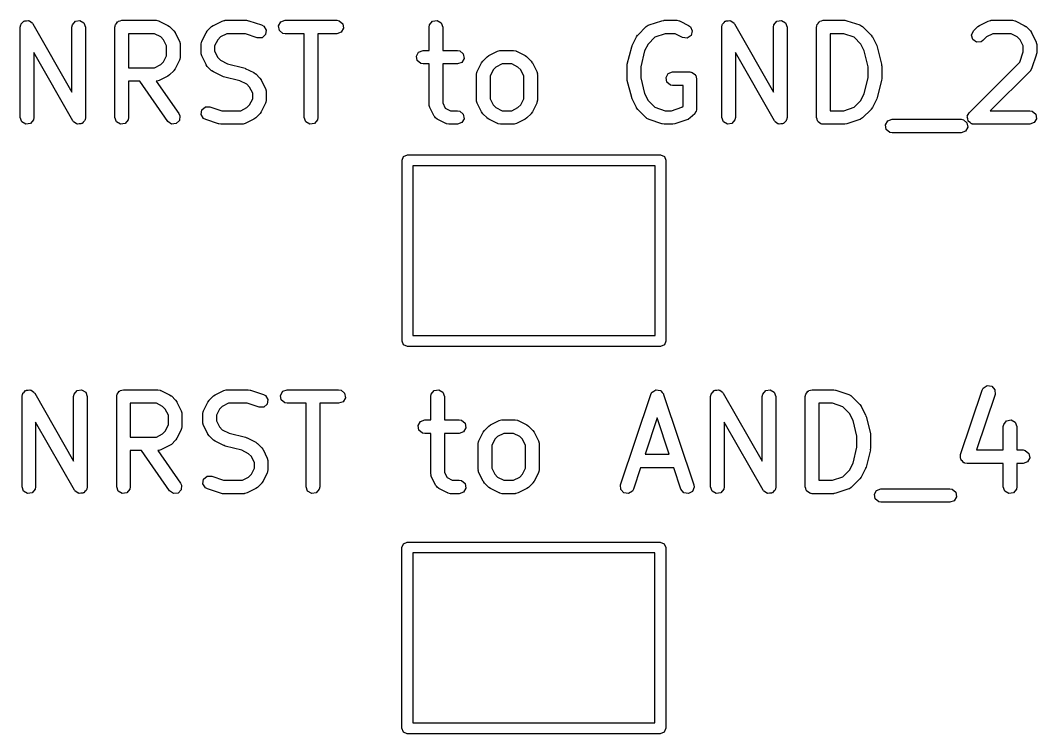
# Model space of a CAD drawing. Extents: x 9 to 342, y 7 to 196.
# Drawn here: x 118.51 to 129.76, y 180.33 to 188.22 of the extents above; entities that cross this region are included whole.
import ezdxf

# ---------------------------------------------------------------- set-up
doc = ezdxf.new("R2010")
doc.units = 0
doc.layers.add('BLACK', color=7, linetype='CONTINUOUS')

msp = doc.modelspace()

# ---------------------------------------------------------------- linework, layer by layer
at = {"layer": 'BLACK', "linetype": 'CONTINUOUS'}
for p, q in [((118.511, 188.147), (118.515, 188.173)), ((118.511, 187.147), (118.511, 188.147)), ((118.515, 188.173), (118.52, 188.178)), ((118.52, 188.178), (118.521, 188.185)), ((118.521, 188.185), (118.536, 188.197)), ((118.536, 188.197), (118.548, 188.212)), ((118.548, 188.212), (118.555, 188.213)), ((118.555, 188.213), (118.56, 188.218)), ((118.56, 188.218), (118.58, 188.217)), ((118.58, 188.217), (118.599, 188.221)), ((118.599, 188.221), (118.605, 188.217)), ((118.605, 188.217), (118.612, 188.217)), ((118.612, 188.217), (118.626, 188.205)), ((118.626, 188.205), (118.643, 188.195)), ((118.643, 188.195), (118.645, 188.189)), ((118.645, 188.189), (118.651, 188.184)), ((118.651, 188.184), (119.082, 187.429)), ((119.082, 188.147), (119.087, 188.173)), ((119.082, 187.429), (119.082, 188.147)), ((119.087, 188.173), (119.12, 188.212)), ((119.12, 188.212), (119.17, 188.221)), ((119.17, 188.221), (119.214, 188.195)), ((119.214, 188.195), (119.232, 188.147)), ((119.232, 188.147), (119.232, 187.147)), ((119.558, 188.147), (119.56, 188.157)), ((119.558, 187.147), (119.558, 188.147)), ((119.559, 188.16), (119.561, 188.163)), ((119.56, 188.157), (119.559, 188.16)), ((119.561, 188.163), (119.563, 188.173)), ((119.563, 188.173), (119.575, 188.188)), ((119.575, 188.188), (119.585, 188.204)), ((119.585, 188.204), (119.591, 188.207)), ((119.591, 188.207), (119.596, 188.212)), ((119.596, 188.212), (119.615, 188.215)), ((119.615, 188.215), (119.633, 188.222)), ((119.633, 188.222), (120.014, 188.222)), ((120.014, 188.222), (120.04, 188.217)), ((120.04, 188.217), (120.043, 188.215)), ((120.043, 188.215), (120.048, 188.214)), ((120.048, 188.214), (120.143, 188.166)), ((120.143, 188.166), (120.161, 188.153)), ((120.161, 188.153), (120.162, 188.152)), ((120.162, 188.152), (120.21, 188.105)), ((120.58, 188.105), (120.628, 188.152)), ((120.628, 188.152), (120.646, 188.165)), ((120.646, 188.165), (120.647, 188.166)), ((120.647, 188.166), (120.743, 188.214)), ((120.743, 188.214), (120.767, 188.221)), ((120.767, 188.221), (120.772, 188.22)), ((120.772, 188.22), (120.776, 188.222)), ((120.776, 188.222), (121.014, 188.222)), ((121.014, 188.222), (121.036, 188.218)), ((121.036, 188.218), (121.038, 188.218)), ((121.038, 188.218), (121.181, 188.171)), ((121.181, 188.171), (121.204, 188.158)), ((121.204, 188.158), (121.23, 188.114)), ((121.369, 188.16), (121.395, 188.204)), ((121.378, 188.109), (121.369, 188.16)), ((121.395, 188.204), (121.443, 188.222)), ((121.443, 188.222), (122.014, 188.222)), ((122.014, 188.222), (122.04, 188.217)), ((122.04, 188.217), (122.079, 188.184)), ((122.088, 188.134), (122.062, 188.09)), ((122.079, 188.184), (122.088, 188.134)), ((123.034, 188.147), (123.039, 188.173)), ((123.034, 187.889), (123.034, 188.147)), ((123.039, 188.173), (123.072, 188.212)), ((123.072, 188.212), (123.122, 188.221)), ((123.122, 188.221), (123.167, 188.195)), ((123.167, 188.195), (123.184, 188.147)), ((123.184, 188.147), (123.184, 187.889)), ((125.342, 188.057), (125.437, 188.152)), ((125.437, 188.152), (125.459, 188.167)), ((125.459, 188.167), (125.463, 188.168)), ((125.463, 188.168), (125.467, 188.171)), ((125.467, 188.171), (125.609, 188.218)), ((125.609, 188.218), (125.632, 188.221)), ((125.632, 188.221), (125.633, 188.222)), ((125.633, 188.222), (125.776, 188.222)), ((125.776, 188.222), (125.802, 188.217)), ((125.802, 188.217), (125.805, 188.215)), ((125.805, 188.215), (125.81, 188.214)), ((125.81, 188.214), (125.905, 188.166)), ((125.905, 188.166), (125.926, 188.151)), ((125.926, 188.151), (125.946, 188.104)), ((126.272, 188.147), (126.277, 188.173)), ((126.272, 187.147), (126.272, 188.147)), ((126.277, 188.173), (126.281, 188.178)), ((126.281, 188.178), (126.283, 188.185)), ((126.283, 188.185), (126.298, 188.197)), ((126.298, 188.197), (126.31, 188.212)), ((126.31, 188.212), (126.317, 188.213)), ((126.317, 188.213), (126.322, 188.218)), ((126.322, 188.218), (126.341, 188.217)), ((126.341, 188.217), (126.361, 188.221)), ((126.361, 188.221), (126.367, 188.217)), ((126.367, 188.217), (126.373, 188.217)), ((126.373, 188.217), (126.388, 188.205)), ((126.388, 188.205), (126.405, 188.195)), ((126.405, 188.195), (126.407, 188.189)), ((126.407, 188.189), (126.413, 188.184)), ((126.413, 188.184), (126.844, 187.429)), ((126.844, 188.147), (126.848, 188.173)), ((126.844, 187.429), (126.844, 188.147)), ((126.848, 188.173), (126.881, 188.212)), ((126.881, 188.212), (126.932, 188.221)), ((126.932, 188.221), (126.976, 188.195)), ((126.976, 188.195), (126.994, 188.147)), ((126.994, 188.147), (126.994, 187.147)), ((127.32, 188.147), (127.322, 188.157)), ((127.32, 187.147), (127.32, 188.147)), ((127.321, 188.16), (127.323, 188.163)), ((127.322, 188.157), (127.321, 188.16)), ((127.323, 188.163), (127.325, 188.173)), ((127.325, 188.173), (127.337, 188.188)), ((127.337, 188.188), (127.347, 188.204)), ((127.347, 188.204), (127.353, 188.207)), ((127.353, 188.207), (127.358, 188.212)), ((127.358, 188.212), (127.377, 188.215)), ((127.377, 188.215), (127.395, 188.222)), ((127.395, 188.222), (127.633, 188.222)), ((127.633, 188.222), (127.655, 188.218)), ((127.655, 188.218), (127.657, 188.218)), ((127.657, 188.218), (127.8, 188.171)), ((127.8, 188.171), (127.823, 188.158)), ((127.823, 188.158), (127.825, 188.154)), ((127.825, 188.154), (127.829, 188.152)), ((127.829, 188.152), (127.924, 188.057)), ((129.056, 188.105), (129.104, 188.152)), ((129.104, 188.152), (129.122, 188.165)), ((129.122, 188.165), (129.123, 188.166)), ((129.123, 188.166), (129.219, 188.214)), ((129.219, 188.214), (129.244, 188.221)), ((129.244, 188.221), (129.248, 188.22)), ((129.248, 188.22), (129.252, 188.222)), ((129.252, 188.222), (129.49, 188.222)), ((129.49, 188.222), (129.516, 188.217)), ((129.516, 188.217), (129.519, 188.215)), ((129.519, 188.215), (129.524, 188.214)), ((129.524, 188.214), (129.619, 188.166)), ((129.619, 188.166), (129.637, 188.153)), ((129.637, 188.153), (129.639, 188.152)), ((129.639, 188.152), (129.686, 188.105)), ((119.996, 188.072), (119.708, 188.072)), ((119.708, 188.072), (119.708, 187.698)), ((120.065, 188.038), (119.996, 188.072)), ((120.095, 188.007), (120.065, 188.038)), ((120.21, 188.105), (120.223, 188.086)), ((120.223, 188.086), (120.224, 188.085)), ((120.224, 188.085), (120.272, 187.99)), ((120.519, 187.99), (120.566, 188.085)), ((120.566, 188.085), (120.579, 188.103)), ((120.579, 188.103), (120.58, 188.105)), ((120.725, 188.038), (120.695, 188.007)), ((120.794, 188.072), (120.725, 188.038)), ((121.002, 188.072), (120.794, 188.072)), ((121.133, 188.028), (121.002, 188.072)), ((121.185, 188.03), (121.133, 188.028)), ((121.223, 188.064), (121.185, 188.03)), ((121.23, 188.114), (121.223, 188.064)), ((121.417, 188.077), (121.378, 188.109)), ((121.443, 188.072), (121.417, 188.077)), ((121.653, 188.072), (121.443, 188.072)), ((121.653, 187.147), (121.653, 188.072)), ((122.014, 188.072), (121.803, 188.072)), ((121.803, 188.072), (121.803, 187.147)), ((122.062, 188.09), (122.014, 188.072)), ((125.28, 187.942), (125.328, 188.038)), ((125.328, 188.038), (125.341, 188.056)), ((125.341, 188.056), (125.342, 188.057)), ((125.531, 188.034), (125.457, 187.96)), ((125.645, 188.072), (125.531, 188.034)), ((125.758, 188.072), (125.645, 188.072)), ((125.838, 188.032), (125.758, 188.072)), ((125.889, 188.026), (125.838, 188.032)), ((125.932, 188.055), (125.889, 188.026)), ((125.946, 188.104), (125.932, 188.055)), ((127.621, 188.072), (127.47, 188.072)), ((127.47, 188.072), (127.47, 187.222)), ((127.736, 188.034), (127.621, 188.072)), ((127.81, 187.96), (127.736, 188.034)), ((127.924, 188.057), (127.937, 188.039)), ((127.937, 188.039), (127.938, 188.038)), ((127.938, 188.038), (127.986, 187.942)), ((129.035, 188.058), (129.056, 188.105)), ((129.048, 188.009), (129.035, 188.058)), ((129.201, 188.038), (129.162, 187.999)), ((129.27, 188.072), (129.201, 188.038)), ((129.473, 188.072), (129.27, 188.072)), ((129.541, 188.038), (129.473, 188.072)), ((129.572, 188.007), (129.541, 188.038)), ((129.686, 188.105), (129.699, 188.086)), ((129.699, 188.086), (129.7, 188.085)), ((129.7, 188.085), (129.748, 187.99)), ((120.13, 187.939), (120.095, 188.007)), ((120.13, 187.831), (120.13, 187.939)), ((120.272, 187.99), (120.279, 187.965)), ((120.279, 187.965), (120.278, 187.961)), ((120.278, 187.961), (120.28, 187.957)), ((120.28, 187.957), (120.28, 187.814)), ((120.511, 187.957), (120.515, 187.982)), ((120.511, 187.861), (120.511, 187.957)), ((120.515, 187.982), (120.518, 187.986)), ((120.518, 187.986), (120.519, 187.99)), ((120.695, 188.007), (120.661, 187.939)), ((120.661, 187.939), (120.661, 187.879)), ((125.227, 187.737), (125.275, 187.927)), ((125.275, 187.927), (125.28, 187.939)), ((125.28, 187.939), (125.28, 187.942)), ((125.457, 187.96), (125.418, 187.883)), ((127.848, 187.883), (127.81, 187.96)), ((127.986, 187.942), (127.99, 187.93)), ((127.99, 187.93), (127.992, 187.927)), ((127.992, 187.927), (128.039, 187.737)), ((129.09, 187.979), (129.048, 188.009)), ((129.141, 187.984), (129.09, 187.979)), ((129.162, 187.999), (129.141, 187.984)), ((129.606, 187.939), (129.572, 188.007)), ((129.606, 187.873), (129.606, 187.939)), ((129.748, 187.99), (129.755, 187.965)), ((129.755, 187.965), (129.754, 187.961)), ((129.754, 187.961), (129.756, 187.957)), ((129.756, 187.957), (129.756, 187.861)), ((119.092, 187.11), (118.661, 187.865)), ((118.661, 187.865), (118.661, 187.147)), ((120.095, 187.763), (120.13, 187.831)), ((120.28, 187.814), (120.275, 187.788)), ((120.512, 187.857), (120.511, 187.861)), ((120.511, 187.853), (120.512, 187.857)), ((120.519, 187.828), (120.511, 187.853)), ((120.566, 187.732), (120.519, 187.828)), ((120.661, 187.879), (120.695, 187.81)), ((120.695, 187.81), (120.725, 187.78)), ((122.893, 187.827), (122.918, 187.871)), ((122.902, 187.776), (122.893, 187.827)), ((122.918, 187.871), (122.967, 187.889)), ((122.967, 187.889), (123.034, 187.889)), ((123.184, 187.889), (123.347, 187.889)), ((123.347, 187.889), (123.373, 187.884)), ((123.373, 187.884), (123.412, 187.851)), ((123.421, 187.801), (123.396, 187.756)), ((123.412, 187.851), (123.421, 187.801)), ((123.628, 187.771), (123.675, 187.819)), ((123.675, 187.819), (123.694, 187.832)), ((123.694, 187.832), (123.695, 187.833)), ((123.695, 187.833), (123.79, 187.881)), ((123.79, 187.881), (123.815, 187.888)), ((123.815, 187.888), (123.819, 187.887)), ((123.819, 187.887), (123.824, 187.889)), ((123.824, 187.889), (123.967, 187.889)), ((123.967, 187.889), (123.992, 187.884)), ((123.992, 187.884), (123.996, 187.881)), ((123.996, 187.881), (124, 187.881)), ((124, 187.881), (124.095, 187.833)), ((124.095, 187.833), (124.113, 187.82)), ((124.113, 187.82), (124.115, 187.819)), ((124.115, 187.819), (124.162, 187.771)), ((125.418, 187.883), (125.375, 187.709)), ((126.854, 187.11), (126.422, 187.865)), ((126.422, 187.865), (126.422, 187.147)), ((127.892, 187.709), (127.848, 187.883)), ((129.568, 187.759), (129.606, 187.873)), ((129.752, 187.838), (129.704, 187.695)), ((129.756, 187.861), (129.752, 187.839)), ((129.752, 187.839), (129.752, 187.838)), ((119.708, 187.698), (119.996, 187.698)), ((119.996, 187.698), (120.065, 187.732)), ((120.065, 187.732), (120.095, 187.763)), ((120.224, 187.685), (120.211, 187.667)), ((120.272, 187.78), (120.224, 187.685)), ((120.275, 187.788), (120.272, 187.785)), ((120.272, 187.785), (120.272, 187.78)), ((120.567, 187.731), (120.566, 187.732)), ((120.58, 187.713), (120.567, 187.731)), ((120.628, 187.665), (120.58, 187.713)), ((120.725, 187.78), (120.802, 187.742)), ((120.802, 187.742), (120.985, 187.696)), ((120.985, 187.696), (120.997, 187.691)), ((120.997, 187.691), (121, 187.69)), ((121, 187.69), (121.095, 187.643)), ((122.941, 187.743), (122.902, 187.776)), ((122.967, 187.739), (122.941, 187.743)), ((123.034, 187.739), (122.967, 187.739)), ((123.034, 187.29), (123.034, 187.739)), ((123.347, 187.739), (123.184, 187.739)), ((123.184, 187.739), (123.184, 187.308)), ((123.396, 187.756), (123.347, 187.739)), ((123.566, 187.657), (123.614, 187.752)), ((123.614, 187.752), (123.627, 187.77)), ((123.627, 187.77), (123.628, 187.771)), ((123.773, 187.704), (123.742, 187.674)), ((123.841, 187.739), (123.773, 187.704)), ((123.949, 187.739), (123.841, 187.739)), ((124.017, 187.704), (123.949, 187.739)), ((124.048, 187.674), (124.017, 187.704)), ((124.162, 187.771), (124.175, 187.753)), ((124.175, 187.753), (124.176, 187.752)), ((124.176, 187.752), (124.224, 187.657)), ((125.225, 187.718), (125.227, 187.733)), ((125.225, 187.576), (125.225, 187.718)), ((125.227, 187.733), (125.227, 187.737)), ((125.375, 187.709), (125.375, 187.585)), ((127.892, 187.585), (127.892, 187.709)), ((128.039, 187.737), (128.04, 187.722)), ((128.04, 187.722), (128.042, 187.718)), ((128.042, 187.718), (128.042, 187.576)), ((129.009, 187.2), (129.568, 187.759)), ((129.704, 187.695), (129.692, 187.672)), ((120.143, 187.604), (120.048, 187.556)), ((120.144, 187.605), (120.143, 187.604)), ((120.162, 187.618), (120.144, 187.605)), ((120.21, 187.665), (120.162, 187.618)), ((120.211, 187.667), (120.21, 187.665)), ((120.629, 187.665), (120.628, 187.665)), ((120.647, 187.651), (120.629, 187.665)), ((120.743, 187.604), (120.647, 187.651)), ((120.746, 187.603), (120.743, 187.604)), ((120.758, 187.598), (120.746, 187.603)), ((120.94, 187.552), (120.758, 187.598)), ((121.095, 187.643), (121.113, 187.629)), ((121.113, 187.629), (121.115, 187.629)), ((121.115, 187.629), (121.162, 187.581)), ((121.162, 187.581), (121.175, 187.563)), ((123.558, 187.623), (123.563, 187.649)), ((123.558, 187.337), (123.558, 187.623)), ((123.563, 187.649), (123.566, 187.652)), ((123.566, 187.652), (123.566, 187.657)), ((123.742, 187.674), (123.708, 187.605)), ((123.708, 187.605), (123.708, 187.355)), ((124.082, 187.605), (124.048, 187.674)), ((124.082, 187.355), (124.082, 187.605)), ((124.224, 187.657), (124.232, 187.632)), ((124.232, 187.632), (124.23, 187.627)), ((124.23, 187.627), (124.232, 187.623)), ((124.232, 187.623), (124.232, 187.337)), ((125.226, 187.572), (125.225, 187.576)), ((125.227, 187.557), (125.226, 187.572)), ((125.375, 187.585), (125.418, 187.411)), ((125.655, 187.589), (125.68, 187.633)), ((125.663, 187.538), (125.655, 187.589)), ((125.68, 187.633), (125.728, 187.651)), ((125.728, 187.651), (125.919, 187.651)), ((125.919, 187.651), (125.929, 187.649)), ((125.929, 187.649), (125.932, 187.649)), ((125.932, 187.649), (125.935, 187.648)), ((125.935, 187.648), (125.945, 187.646)), ((125.945, 187.646), (125.96, 187.634)), ((125.96, 187.634), (125.976, 187.624)), ((125.976, 187.624), (125.979, 187.617)), ((125.979, 187.617), (125.984, 187.613)), ((125.984, 187.613), (125.987, 187.594)), ((125.987, 187.594), (125.994, 187.576)), ((125.994, 187.576), (125.994, 187.242)), ((127.848, 187.411), (127.892, 187.585)), ((128.042, 187.576), (128.039, 187.561)), ((129.686, 187.665), (129.243, 187.222)), ((129.688, 187.669), (129.686, 187.665)), ((129.692, 187.672), (129.688, 187.669)), ((119.832, 187.548), (119.708, 187.548)), ((119.708, 187.548), (119.708, 187.147)), ((120.143, 187.104), (119.832, 187.548)), ((120.018, 187.55), (120.015, 187.549)), ((120.015, 187.549), (120.266, 187.19)), ((120.023, 187.549), (120.018, 187.55)), ((120.048, 187.556), (120.023, 187.549)), ((121.017, 187.514), (120.94, 187.552)), ((121.048, 187.484), (121.017, 187.514)), ((121.082, 187.415), (121.048, 187.484)), ((121.175, 187.563), (121.176, 187.561)), ((121.176, 187.561), (121.224, 187.466)), ((121.224, 187.466), (121.232, 187.441)), ((125.275, 187.367), (125.227, 187.557)), ((125.703, 187.505), (125.663, 187.538)), ((125.728, 187.501), (125.703, 187.505)), ((125.844, 187.501), (125.728, 187.501)), ((125.844, 187.273), (125.844, 187.501)), ((128.039, 187.557), (127.992, 187.367)), ((128.039, 187.561), (128.039, 187.557)), ((121.048, 187.287), (121.082, 187.355)), ((121.082, 187.355), (121.082, 187.415)), ((121.232, 187.441), (121.23, 187.437)), ((121.23, 187.437), (121.232, 187.433)), ((121.232, 187.433), (121.232, 187.337)), ((123.708, 187.355), (123.742, 187.287)), ((124.048, 187.287), (124.082, 187.355)), ((125.277, 187.364), (125.275, 187.367)), ((125.28, 187.352), (125.277, 187.364)), ((125.328, 187.256), (125.28, 187.352)), ((125.418, 187.411), (125.457, 187.334)), ((127.81, 187.334), (127.848, 187.411)), ((127.986, 187.352), (127.938, 187.256)), ((127.992, 187.367), (127.986, 187.355)), ((127.986, 187.355), (127.986, 187.352)), ((120.512, 187.18), (120.52, 187.23)), ((120.52, 187.23), (120.558, 187.264)), ((120.558, 187.264), (120.609, 187.266)), ((120.609, 187.266), (120.741, 187.222)), ((120.949, 187.222), (121.017, 187.256)), ((121.017, 187.256), (121.048, 187.287)), ((121.224, 187.304), (121.176, 187.209)), ((121.225, 187.308), (121.224, 187.304)), ((121.227, 187.312), (121.225, 187.308)), ((121.232, 187.337), (121.227, 187.312)), ((123.036, 187.286), (123.034, 187.29)), ((123.035, 187.281), (123.036, 187.286)), ((123.042, 187.256), (123.035, 187.281)), ((123.09, 187.161), (123.042, 187.256)), ((123.184, 187.308), (123.213, 187.251)), ((123.213, 187.251), (123.27, 187.222)), ((123.56, 187.333), (123.558, 187.337)), ((123.559, 187.329), (123.56, 187.333)), ((123.566, 187.304), (123.559, 187.329)), ((123.614, 187.209), (123.566, 187.304)), ((123.742, 187.287), (123.773, 187.256)), ((123.773, 187.256), (123.841, 187.222)), ((123.949, 187.222), (124.017, 187.256)), ((124.017, 187.256), (124.048, 187.287)), ((124.224, 187.304), (124.176, 187.209)), ((124.225, 187.308), (124.224, 187.304)), ((124.227, 187.312), (124.225, 187.308)), ((124.232, 187.337), (124.227, 187.312)), ((125.329, 187.255), (125.328, 187.256)), ((125.342, 187.237), (125.329, 187.255)), ((125.437, 187.142), (125.342, 187.237)), ((125.457, 187.334), (125.531, 187.26)), ((125.531, 187.26), (125.645, 187.222)), ((125.716, 187.222), (125.831, 187.26)), ((125.831, 187.26), (125.844, 187.273)), ((125.992, 187.233), (125.989, 187.217)), ((125.994, 187.236), (125.992, 187.233)), ((125.994, 187.242), (125.993, 187.238)), ((125.993, 187.238), (125.994, 187.236)), ((127.621, 187.222), (127.736, 187.26)), ((127.736, 187.26), (127.81, 187.334)), ((127.924, 187.237), (127.829, 187.142)), ((127.925, 187.238), (127.924, 187.237)), ((127.938, 187.256), (127.925, 187.238)), ((118.528, 187.099), (118.511, 187.147)), ((118.656, 187.121), (118.623, 187.082)), ((118.661, 187.147), (118.656, 187.121)), ((119.227, 187.121), (119.223, 187.116)), ((119.232, 187.147), (119.227, 187.121)), ((119.576, 187.099), (119.558, 187.147)), ((119.704, 187.121), (119.671, 187.082)), ((119.708, 187.147), (119.704, 187.121)), ((120.266, 187.19), (120.277, 187.166)), ((120.277, 187.166), (120.273, 187.115)), ((120.539, 187.136), (120.512, 187.18)), ((120.562, 187.123), (120.539, 187.136)), ((120.705, 187.076), (120.562, 187.123)), ((120.741, 187.222), (120.949, 187.222)), ((121.095, 187.128), (121, 187.08)), ((121.096, 187.129), (121.095, 187.128)), ((121.115, 187.142), (121.096, 187.129)), ((121.162, 187.189), (121.115, 187.142)), ((121.163, 187.191), (121.162, 187.189)), ((121.176, 187.209), (121.163, 187.191)), ((121.671, 187.099), (121.653, 187.147)), ((121.799, 187.121), (121.766, 187.082)), ((121.803, 187.147), (121.799, 187.121)), ((123.098, 187.153), (123.09, 187.161)), ((123.103, 187.143), (123.098, 187.153)), ((123.123, 187.128), (123.103, 187.143)), ((123.219, 187.08), (123.123, 187.128)), ((123.27, 187.222), (123.347, 187.222)), ((123.347, 187.222), (123.373, 187.217)), ((123.373, 187.217), (123.412, 187.184)), ((123.421, 187.134), (123.396, 187.09)), ((123.412, 187.184), (123.421, 187.134)), ((123.615, 187.208), (123.614, 187.209)), ((123.628, 187.189), (123.615, 187.208)), ((123.675, 187.142), (123.628, 187.189)), ((123.677, 187.141), (123.675, 187.142)), ((123.695, 187.128), (123.677, 187.141)), ((123.79, 187.08), (123.695, 187.128)), ((123.841, 187.222), (123.949, 187.222)), ((124.095, 187.128), (124, 187.08)), ((124.096, 187.129), (124.095, 187.128)), ((124.115, 187.142), (124.096, 187.129)), ((124.162, 187.189), (124.115, 187.142)), ((124.163, 187.191), (124.162, 187.189)), ((124.176, 187.209), (124.163, 187.191)), ((125.441, 187.14), (125.437, 187.142)), ((125.444, 187.136), (125.441, 187.14)), ((125.467, 187.123), (125.444, 187.136)), ((125.609, 187.076), (125.467, 187.123)), ((125.645, 187.222), (125.716, 187.222)), ((125.895, 187.123), (125.752, 187.076)), ((125.899, 187.126), (125.895, 187.123)), ((125.903, 187.127), (125.899, 187.126)), ((125.924, 187.142), (125.903, 187.127)), ((125.972, 187.189), (125.924, 187.142)), ((125.979, 187.204), (125.972, 187.189)), ((125.989, 187.217), (125.979, 187.204)), ((126.29, 187.099), (126.272, 187.147)), ((126.418, 187.121), (126.385, 187.082)), ((126.422, 187.147), (126.418, 187.121)), ((126.989, 187.121), (126.985, 187.116)), ((126.994, 187.147), (126.989, 187.121)), ((127.327, 187.129), (127.32, 187.147)), ((127.33, 187.109), (127.327, 187.129)), ((127.47, 187.222), (127.621, 187.222)), ((127.8, 187.123), (127.657, 187.076)), ((127.803, 187.126), (127.8, 187.123)), ((127.808, 187.127), (127.803, 187.126)), ((127.829, 187.142), (127.808, 187.127)), ((128.109, 187.109), (128.157, 187.127)), ((128.157, 187.127), (128.919, 187.127)), ((128.919, 187.127), (128.945, 187.122)), ((128.945, 187.122), (128.984, 187.089)), ((128.987, 187.154), (128.989, 187.157)), ((128.993, 187.132), (128.987, 187.154)), ((128.988, 187.16), (128.999, 187.18)), ((128.989, 187.157), (128.988, 187.16)), ((128.997, 187.109), (128.993, 187.132)), ((128.999, 187.18), (129.009, 187.2)), ((129.243, 187.222), (129.681, 187.222)), ((129.681, 187.222), (129.706, 187.217)), ((129.706, 187.217), (129.746, 187.184)), ((129.755, 187.134), (129.729, 187.09)), ((129.746, 187.184), (129.755, 187.134)), ((118.573, 187.073), (118.528, 187.099)), ((118.623, 187.082), (118.573, 187.073)), ((119.097, 187.105), (119.092, 187.11)), ((119.1, 187.099), (119.097, 187.105)), ((119.116, 187.089), (119.1, 187.099)), ((119.131, 187.077), (119.116, 187.089)), ((119.138, 187.077), (119.131, 187.077)), ((119.144, 187.073), (119.138, 187.077)), ((119.163, 187.076), (119.144, 187.073)), ((119.182, 187.076), (119.163, 187.076)), ((119.188, 187.081), (119.182, 187.076)), ((119.195, 187.082), (119.188, 187.081)), ((119.207, 187.097), (119.195, 187.082)), ((119.222, 187.109), (119.207, 187.097)), ((119.223, 187.116), (119.222, 187.109)), ((119.62, 187.073), (119.576, 187.099)), ((119.671, 187.082), (119.62, 187.073)), ((120.185, 187.075), (120.143, 187.104)), ((120.236, 187.079), (120.185, 187.075)), ((120.273, 187.115), (120.236, 187.079)), ((120.706, 187.076), (120.705, 187.076)), ((120.728, 187.072), (120.706, 187.076)), ((120.967, 187.072), (120.728, 187.072)), ((120.971, 187.074), (120.967, 187.072)), ((120.975, 187.072), (120.971, 187.074)), ((121, 187.08), (120.975, 187.072)), ((121.715, 187.073), (121.671, 187.099)), ((121.766, 187.082), (121.715, 187.073)), ((123.223, 187.079), (123.219, 187.08)), ((123.227, 187.077), (123.223, 187.079)), ((123.252, 187.072), (123.227, 187.077)), ((123.347, 187.072), (123.252, 187.072)), ((123.396, 187.09), (123.347, 187.072)), ((123.795, 187.079), (123.79, 187.08)), ((123.798, 187.077), (123.795, 187.079)), ((123.824, 187.072), (123.798, 187.077)), ((123.967, 187.072), (123.824, 187.072)), ((123.971, 187.074), (123.967, 187.072)), ((123.975, 187.072), (123.971, 187.074)), ((124, 187.08), (123.975, 187.072)), ((125.611, 187.076), (125.609, 187.076)), ((125.633, 187.072), (125.611, 187.076)), ((125.728, 187.072), (125.633, 187.072)), ((125.73, 187.073), (125.728, 187.072)), ((125.752, 187.076), (125.73, 187.073)), ((126.334, 187.073), (126.29, 187.099)), ((126.385, 187.082), (126.334, 187.073)), ((126.859, 187.105), (126.854, 187.11)), ((126.861, 187.099), (126.859, 187.105)), ((126.878, 187.089), (126.861, 187.099)), ((126.893, 187.077), (126.878, 187.089)), ((126.9, 187.077), (126.893, 187.077)), ((126.906, 187.073), (126.9, 187.077)), ((126.925, 187.076), (126.906, 187.073)), ((126.944, 187.076), (126.925, 187.076)), ((126.95, 187.081), (126.944, 187.076)), ((126.956, 187.082), (126.95, 187.081)), ((126.969, 187.097), (126.956, 187.082)), ((126.984, 187.109), (126.969, 187.097)), ((126.985, 187.116), (126.984, 187.109)), ((127.335, 187.105), (127.33, 187.109)), ((127.338, 187.099), (127.335, 187.105)), ((127.355, 187.089), (127.338, 187.099)), ((127.369, 187.077), (127.355, 187.089)), ((127.379, 187.075), (127.369, 187.077)), ((127.382, 187.073), (127.379, 187.075)), ((127.385, 187.074), (127.382, 187.073)), ((127.395, 187.072), (127.385, 187.074)), ((127.633, 187.072), (127.395, 187.072)), ((127.635, 187.073), (127.633, 187.072)), ((127.657, 187.076), (127.635, 187.073)), ((128.083, 187.065), (128.109, 187.109)), ((128.092, 187.014), (128.083, 187.065)), ((128.131, 186.981), (128.092, 187.014)), ((128.993, 187.039), (128.967, 186.994)), ((128.984, 187.089), (128.993, 187.039)), ((128.999, 187.107), (128.997, 187.109)), ((129, 187.104), (128.999, 187.107)), ((129.019, 187.091), (129, 187.104)), ((129.036, 187.077), (129.019, 187.091)), ((129.041, 187.076), (129.036, 187.077)), ((129.042, 187.075), (129.041, 187.076)), ((129.046, 187.075), (129.042, 187.075)), ((129.062, 187.072), (129.046, 187.075)), ((129.681, 187.072), (129.062, 187.072)), ((129.729, 187.09), (129.681, 187.072)), ((128.157, 186.977), (128.131, 186.981)), ((128.919, 186.977), (128.157, 186.977)), ((128.967, 186.994), (128.919, 186.977)), ((122.734, 186.674), (122.752, 186.716)), ((122.734, 184.674), (122.734, 186.674)), ((122.752, 186.716), (122.794, 186.734)), ((122.794, 186.734), (125.594, 186.734)), ((125.594, 186.734), (125.637, 186.716)), ((125.637, 186.716), (125.654, 186.674)), ((125.654, 186.674), (125.654, 184.674)), ((122.854, 186.614), (122.854, 184.734)), ((125.534, 186.614), (122.854, 186.614)), ((125.534, 184.734), (125.534, 186.614)), ((122.752, 184.632), (122.734, 184.674)), ((122.854, 184.734), (125.534, 184.734)), ((125.654, 184.674), (125.637, 184.632)), ((122.794, 184.614), (122.752, 184.632)), ((125.594, 184.614), (122.794, 184.614)), ((125.637, 184.632), (125.594, 184.614)), ((118.53, 184.06), (118.534, 184.086)), ((118.534, 184.086), (118.539, 184.091)), ((118.539, 184.091), (118.54, 184.098)), ((118.54, 184.098), (118.555, 184.11)), ((118.555, 184.11), (118.567, 184.125)), ((118.567, 184.125), (118.574, 184.126)), ((118.574, 184.126), (118.579, 184.131)), ((118.579, 184.131), (118.599, 184.131)), ((118.599, 184.131), (118.618, 184.134)), ((118.618, 184.134), (118.624, 184.131)), ((118.624, 184.131), (118.631, 184.131)), ((118.631, 184.131), (118.646, 184.118)), ((118.646, 184.118), (118.662, 184.108)), ((118.662, 184.108), (118.665, 184.102)), ((118.665, 184.102), (118.67, 184.097)), ((118.67, 184.097), (119.101, 183.343)), ((119.101, 184.06), (119.106, 184.086)), ((119.106, 184.086), (119.139, 184.125)), ((119.139, 184.125), (119.189, 184.134)), ((119.189, 184.134), (119.234, 184.108)), ((119.234, 184.108), (119.251, 184.06)), ((119.58, 184.076), (119.582, 184.086)), ((119.582, 184.086), (119.594, 184.101)), ((119.594, 184.101), (119.604, 184.118)), ((119.604, 184.118), (119.611, 184.12)), ((119.611, 184.12), (119.615, 184.125)), ((119.615, 184.125), (119.634, 184.129)), ((119.634, 184.129), (119.652, 184.135)), ((119.652, 184.135), (120.033, 184.135)), ((120.033, 184.135), (120.059, 184.131)), ((120.059, 184.131), (120.062, 184.128)), ((120.062, 184.128), (120.067, 184.127)), ((120.067, 184.127), (120.162, 184.08)), ((120.667, 184.08), (120.762, 184.127)), ((120.762, 184.127), (120.787, 184.135)), ((120.787, 184.135), (120.791, 184.134)), ((120.791, 184.134), (120.795, 184.135)), ((120.795, 184.135), (121.033, 184.135)), ((121.033, 184.135), (121.055, 184.131)), ((121.055, 184.131), (121.057, 184.131)), ((121.057, 184.131), (121.2, 184.084)), ((121.2, 184.084), (121.223, 184.071)), ((121.388, 184.073), (121.414, 184.118)), ((121.414, 184.118), (121.462, 184.135)), ((121.462, 184.135), (122.033, 184.135)), ((122.033, 184.135), (122.059, 184.131)), ((122.059, 184.131), (122.098, 184.098)), ((122.098, 184.098), (122.107, 184.047)), ((123.054, 184.06), (123.058, 184.086)), ((123.058, 184.086), (123.091, 184.125)), ((123.091, 184.125), (123.142, 184.134)), ((123.142, 184.134), (123.186, 184.108)), ((123.186, 184.108), (123.204, 184.06)), ((125.153, 183.084), (125.486, 184.084)), ((125.486, 184.084), (125.498, 184.107)), ((125.498, 184.107), (125.5, 184.108)), ((125.5, 184.108), (125.501, 184.11)), ((125.501, 184.11), (125.522, 184.121)), ((125.522, 184.121), (125.542, 184.134)), ((125.542, 184.134), (125.544, 184.133)), ((125.544, 184.133), (125.546, 184.134)), ((125.546, 184.134), (125.569, 184.13)), ((125.569, 184.13), (125.593, 184.126)), ((125.593, 184.126), (125.594, 184.125)), ((125.594, 184.125), (125.596, 184.124)), ((125.596, 184.124), (125.611, 184.105)), ((125.611, 184.105), (125.627, 184.088)), ((125.627, 184.088), (125.627, 184.086)), ((125.627, 184.086), (125.628, 184.084)), ((125.628, 184.084), (125.962, 183.084)), ((126.149, 184.06), (126.153, 184.086)), ((126.153, 184.086), (126.158, 184.091)), ((126.158, 184.091), (126.159, 184.098)), ((126.159, 184.098), (126.174, 184.11)), ((126.174, 184.11), (126.186, 184.125)), ((126.186, 184.125), (126.193, 184.126)), ((126.193, 184.126), (126.199, 184.131)), ((126.199, 184.131), (126.218, 184.131)), ((126.218, 184.131), (126.237, 184.134)), ((126.237, 184.134), (126.243, 184.131)), ((126.243, 184.131), (126.25, 184.131)), ((126.25, 184.131), (126.265, 184.118)), ((126.265, 184.118), (126.281, 184.108)), ((126.281, 184.108), (126.284, 184.102)), ((126.284, 184.102), (126.289, 184.097)), ((126.289, 184.097), (126.72, 183.343)), ((126.72, 184.06), (126.725, 184.086)), ((126.725, 184.086), (126.758, 184.125)), ((126.758, 184.125), (126.808, 184.134)), ((126.808, 184.134), (126.853, 184.108)), ((126.853, 184.108), (126.87, 184.06)), ((127.199, 184.076), (127.201, 184.086)), ((127.201, 184.086), (127.214, 184.101)), ((127.214, 184.101), (127.223, 184.118)), ((127.223, 184.118), (127.23, 184.12)), ((127.23, 184.12), (127.234, 184.125)), ((127.234, 184.125), (127.253, 184.129)), ((127.253, 184.129), (127.271, 184.135)), ((127.271, 184.135), (127.51, 184.135)), ((127.51, 184.135), (127.532, 184.131)), ((127.532, 184.131), (127.533, 184.131)), ((127.533, 184.131), (127.676, 184.084)), ((127.676, 184.084), (127.699, 184.071)), ((128.915, 183.417), (129.153, 184.132)), ((129.295, 184.084), (129.09, 183.469)), ((129.153, 184.132), (129.165, 184.154)), ((129.165, 184.154), (129.209, 184.181)), ((129.209, 184.181), (129.26, 184.174)), ((129.26, 184.174), (129.294, 184.135)), ((129.294, 184.135), (129.295, 184.084)), ((118.53, 183.06), (118.53, 184.06)), ((119.101, 183.343), (119.101, 184.06)), ((119.251, 184.06), (119.251, 183.06)), ((119.577, 184.06), (119.579, 184.07)), ((119.577, 183.06), (119.577, 184.06)), ((119.579, 184.073), (119.58, 184.076)), ((119.579, 184.07), (119.579, 184.073)), ((120.016, 183.985), (119.727, 183.985)), ((119.727, 183.985), (119.727, 183.611)), ((120.084, 183.951), (120.016, 183.985)), ((120.162, 184.08), (120.18, 184.066)), ((120.18, 184.066), (120.182, 184.066)), ((120.182, 184.066), (120.229, 184.018)), ((120.229, 184.018), (120.242, 184)), ((120.242, 184), (120.243, 183.998)), ((120.243, 183.998), (120.291, 183.903)), ((120.538, 183.903), (120.585, 183.998)), ((120.585, 183.998), (120.599, 184.016)), ((120.599, 184.018), (120.647, 184.066)), ((120.599, 184.016), (120.599, 184.018)), ((120.647, 184.066), (120.665, 184.078)), ((120.665, 184.078), (120.667, 184.08)), ((120.813, 183.985), (120.744, 183.951)), ((121.021, 183.985), (120.813, 183.985)), ((121.153, 183.941), (121.021, 183.985)), ((121.242, 183.977), (121.204, 183.943)), ((121.223, 184.071), (121.25, 184.028)), ((121.25, 184.028), (121.242, 183.977)), ((121.397, 184.023), (121.388, 184.073)), ((121.436, 183.99), (121.397, 184.023)), ((121.462, 183.985), (121.436, 183.99)), ((121.673, 183.985), (121.462, 183.985)), ((121.673, 183.06), (121.673, 183.985)), ((122.033, 183.985), (121.823, 183.985)), ((121.823, 183.985), (121.823, 183.06)), ((122.082, 184.003), (122.033, 183.985)), ((122.107, 184.047), (122.082, 184.003)), ((123.054, 183.802), (123.054, 184.06)), ((123.204, 184.06), (123.204, 183.802)), ((126.149, 183.06), (126.149, 184.06)), ((126.72, 183.343), (126.72, 184.06)), ((126.87, 184.06), (126.87, 183.06)), ((127.196, 184.06), (127.198, 184.07)), ((127.196, 183.06), (127.196, 184.06)), ((127.198, 184.073), (127.199, 184.076)), ((127.198, 184.07), (127.198, 184.073)), ((127.497, 183.985), (127.346, 183.985)), ((127.346, 183.985), (127.346, 183.135)), ((127.612, 183.947), (127.497, 183.985)), ((127.699, 184.071), (127.701, 184.067)), ((127.701, 184.067), (127.705, 184.066)), ((127.705, 184.066), (127.801, 183.97)), ((127.801, 183.97), (127.814, 183.952)), ((120.115, 183.921), (120.084, 183.951)), ((120.149, 183.852), (120.115, 183.921)), ((120.291, 183.903), (120.298, 183.878)), ((120.298, 183.878), (120.297, 183.874)), ((120.297, 183.874), (120.299, 183.87)), ((120.299, 183.87), (120.299, 183.727)), ((120.53, 183.87), (120.534, 183.895)), ((120.53, 183.774), (120.53, 183.87)), ((120.534, 183.895), (120.537, 183.899)), ((120.537, 183.899), (120.538, 183.903)), ((120.714, 183.921), (120.68, 183.852)), ((120.744, 183.951), (120.714, 183.921)), ((121.204, 183.943), (121.153, 183.941)), ((127.686, 183.873), (127.612, 183.947)), ((127.725, 183.796), (127.686, 183.873)), ((127.814, 183.952), (127.815, 183.951)), ((127.815, 183.951), (127.862, 183.856)), ((127.862, 183.856), (127.866, 183.843)), ((119.111, 183.023), (118.68, 183.778)), ((118.68, 183.778), (118.68, 183.06)), ((120.115, 183.676), (120.149, 183.745)), ((120.149, 183.745), (120.149, 183.852)), ((120.531, 183.77), (120.53, 183.774)), ((120.53, 183.766), (120.531, 183.77)), ((120.538, 183.741), (120.53, 183.766)), ((120.68, 183.852), (120.68, 183.792)), ((120.68, 183.792), (120.714, 183.724)), ((122.912, 183.74), (122.938, 183.784)), ((122.938, 183.784), (122.986, 183.802)), ((122.986, 183.802), (123.054, 183.802)), ((123.204, 183.802), (123.367, 183.802)), ((123.367, 183.802), (123.392, 183.797)), ((123.392, 183.797), (123.432, 183.764)), ((123.432, 183.764), (123.441, 183.714)), ((123.695, 183.732), (123.713, 183.745)), ((123.713, 183.745), (123.714, 183.746)), ((123.714, 183.746), (123.809, 183.794)), ((123.809, 183.794), (123.834, 183.801)), ((123.834, 183.801), (123.839, 183.8)), ((123.839, 183.8), (123.843, 183.802)), ((123.843, 183.802), (123.986, 183.802)), ((123.986, 183.802), (124.011, 183.797)), ((124.011, 183.797), (124.015, 183.794)), ((124.015, 183.794), (124.019, 183.794)), ((124.019, 183.794), (124.115, 183.746)), ((124.115, 183.746), (124.133, 183.733)), ((125.557, 183.823), (125.423, 183.421)), ((125.691, 183.421), (125.557, 183.823)), ((126.73, 183.023), (126.299, 183.778)), ((126.299, 183.778), (126.299, 183.06)), ((127.768, 183.622), (127.725, 183.796)), ((127.866, 183.843), (127.868, 183.84)), ((127.868, 183.84), (127.916, 183.65)), ((129.387, 183.727), (129.391, 183.752)), ((129.391, 183.752), (129.424, 183.792)), ((129.424, 183.792), (129.475, 183.801)), ((129.475, 183.801), (129.519, 183.775)), ((129.519, 183.775), (129.537, 183.727)), ((120.016, 183.611), (120.084, 183.646)), ((120.084, 183.646), (120.115, 183.676)), ((120.291, 183.693), (120.243, 183.598)), ((120.294, 183.701), (120.291, 183.698)), ((120.291, 183.698), (120.291, 183.693)), ((120.299, 183.727), (120.294, 183.701)), ((120.585, 183.646), (120.538, 183.741)), ((120.587, 183.645), (120.585, 183.646)), ((120.599, 183.626), (120.587, 183.645)), ((120.714, 183.724), (120.744, 183.693)), ((120.744, 183.693), (120.821, 183.655)), ((120.821, 183.655), (121.004, 183.609)), ((122.921, 183.689), (122.912, 183.74)), ((122.96, 183.656), (122.921, 183.689)), ((122.986, 183.652), (122.96, 183.656)), ((123.054, 183.652), (122.986, 183.652)), ((123.054, 183.203), (123.054, 183.652)), ((123.367, 183.652), (123.204, 183.652)), ((123.204, 183.652), (123.204, 183.221)), ((123.415, 183.669), (123.367, 183.652)), ((123.441, 183.714), (123.415, 183.669)), ((123.585, 183.57), (123.633, 183.665)), ((123.633, 183.665), (123.646, 183.683)), ((123.646, 183.683), (123.647, 183.685)), ((123.647, 183.685), (123.695, 183.732)), ((123.861, 183.652), (123.792, 183.618)), ((123.968, 183.652), (123.861, 183.652)), ((124.037, 183.618), (123.968, 183.652)), ((124.133, 183.733), (124.134, 183.732)), ((124.134, 183.732), (124.182, 183.685)), ((124.182, 183.685), (124.195, 183.666)), ((124.195, 183.666), (124.196, 183.665)), ((124.196, 183.665), (124.243, 183.57)), ((127.916, 183.65), (127.917, 183.635)), ((127.917, 183.635), (127.918, 183.632)), ((127.918, 183.632), (127.918, 183.489)), ((129.387, 183.469), (129.387, 183.727)), ((129.537, 183.727), (129.537, 183.469)), ((119.727, 183.611), (120.016, 183.611)), ((120.182, 183.531), (120.163, 183.518)), ((120.229, 183.579), (120.182, 183.531)), ((120.23, 183.58), (120.229, 183.579)), ((120.243, 183.598), (120.23, 183.58)), ((120.647, 183.579), (120.599, 183.626)), ((120.649, 183.578), (120.647, 183.579)), ((120.667, 183.565), (120.649, 183.578)), ((120.762, 183.517), (120.667, 183.565)), ((121.004, 183.609), (121.016, 183.604)), ((121.016, 183.604), (121.019, 183.603)), ((121.019, 183.603), (121.115, 183.556)), ((121.115, 183.556), (121.133, 183.542)), ((121.133, 183.542), (121.134, 183.542)), ((121.134, 183.542), (121.182, 183.494)), ((123.577, 183.536), (123.582, 183.562)), ((123.577, 183.251), (123.577, 183.536)), ((123.582, 183.562), (123.585, 183.565)), ((123.585, 183.565), (123.585, 183.57)), ((123.762, 183.587), (123.727, 183.519)), ((123.727, 183.519), (123.727, 183.268)), ((123.792, 183.618), (123.762, 183.587)), ((124.067, 183.587), (124.037, 183.618)), ((124.101, 183.519), (124.067, 183.587)), ((124.101, 183.268), (124.101, 183.519)), ((124.243, 183.57), (124.251, 183.545)), ((124.251, 183.545), (124.25, 183.541)), ((124.25, 183.541), (124.251, 183.536)), ((124.251, 183.536), (124.251, 183.251)), ((127.768, 183.498), (127.768, 183.622)), ((119.851, 183.461), (119.727, 183.461)), ((119.727, 183.461), (119.727, 183.06)), ((120.162, 183.017), (119.851, 183.461)), ((120.038, 183.463), (120.034, 183.462)), ((120.034, 183.462), (120.285, 183.103)), ((120.042, 183.462), (120.038, 183.463)), ((120.067, 183.469), (120.042, 183.462)), ((120.162, 183.517), (120.067, 183.469)), ((120.163, 183.518), (120.162, 183.517)), ((120.765, 183.517), (120.762, 183.517)), ((120.777, 183.511), (120.765, 183.517)), ((120.96, 183.466), (120.777, 183.511)), ((121.037, 183.427), (120.96, 183.466)), ((121.067, 183.397), (121.037, 183.427)), ((121.182, 183.494), (121.195, 183.476)), ((121.195, 183.476), (121.196, 183.475)), ((121.196, 183.475), (121.243, 183.379)), ((125.423, 183.421), (125.691, 183.421)), ((127.725, 183.324), (127.768, 183.498)), ((127.916, 183.471), (127.868, 183.28)), ((127.918, 183.489), (127.915, 183.474)), ((127.915, 183.474), (127.916, 183.471)), ((128.912, 183.407), (128.915, 183.412)), ((128.915, 183.386), (128.912, 183.407)), ((128.915, 183.412), (128.915, 183.417)), ((129.09, 183.469), (129.387, 183.469)), ((129.537, 183.469), (129.605, 183.469)), ((129.605, 183.469), (129.63, 183.464)), ((129.63, 183.464), (129.67, 183.431)), ((129.67, 183.431), (129.679, 183.38)), ((121.101, 183.328), (121.067, 183.397)), ((121.101, 183.268), (121.101, 183.328)), ((121.243, 183.379), (121.251, 183.354)), ((121.251, 183.354), (121.25, 183.35)), ((121.25, 183.35), (121.251, 183.346)), ((121.251, 183.346), (121.251, 183.251)), ((127.686, 183.247), (127.725, 183.324)), ((128.916, 183.366), (128.915, 183.386)), ((128.92, 183.362), (128.916, 183.366)), ((128.921, 183.356), (128.92, 183.362)), ((128.936, 183.343), (128.921, 183.356)), ((128.95, 183.328), (128.936, 183.343)), ((128.956, 183.327), (128.95, 183.328)), ((128.96, 183.323), (128.956, 183.327)), ((128.986, 183.319), (128.96, 183.323)), ((129.387, 183.319), (128.986, 183.319)), ((129.387, 183.06), (129.387, 183.319)), ((129.605, 183.319), (129.537, 183.319)), ((129.537, 183.319), (129.537, 183.06)), ((129.653, 183.336), (129.605, 183.319)), ((129.679, 183.38), (129.653, 183.336)), ((121.037, 183.169), (121.067, 183.2)), ((121.067, 183.2), (121.101, 183.268)), ((121.243, 183.217), (121.196, 183.122)), ((121.244, 183.222), (121.243, 183.217)), ((121.247, 183.225), (121.244, 183.222)), ((121.251, 183.251), (121.247, 183.225)), ((123.055, 183.199), (123.054, 183.203)), ((123.054, 183.194), (123.055, 183.199)), ((123.062, 183.169), (123.054, 183.194)), ((123.204, 183.221), (123.232, 183.164)), ((123.579, 183.246), (123.577, 183.251)), ((123.578, 183.242), (123.579, 183.246)), ((123.585, 183.217), (123.578, 183.242)), ((123.633, 183.122), (123.585, 183.217)), ((123.727, 183.268), (123.762, 183.2)), ((123.762, 183.2), (123.792, 183.169)), ((124.037, 183.169), (124.067, 183.2)), ((124.067, 183.2), (124.101, 183.268)), ((124.243, 183.217), (124.196, 183.122)), ((124.244, 183.222), (124.243, 183.217)), ((124.247, 183.225), (124.244, 183.222)), ((124.251, 183.251), (124.247, 183.225)), ((125.373, 183.271), (125.295, 183.036)), ((125.741, 183.271), (125.373, 183.271)), ((125.819, 183.036), (125.741, 183.271)), ((127.612, 183.173), (127.686, 183.247)), ((127.862, 183.265), (127.815, 183.169)), ((127.863, 183.268), (127.862, 183.265)), ((127.868, 183.28), (127.863, 183.268)), ((120.285, 183.103), (120.296, 183.08)), ((120.296, 183.08), (120.292, 183.028)), ((120.531, 183.093), (120.539, 183.144)), ((120.558, 183.049), (120.531, 183.093)), ((120.539, 183.144), (120.577, 183.178)), ((120.577, 183.178), (120.629, 183.179)), ((120.629, 183.179), (120.76, 183.135)), ((120.76, 183.135), (120.968, 183.135)), ((120.968, 183.135), (121.037, 183.169)), ((121.182, 183.102), (121.134, 183.055)), ((121.196, 183.122), (121.182, 183.104)), ((121.182, 183.104), (121.182, 183.102)), ((123.109, 183.074), (123.062, 183.169)), ((123.117, 183.067), (123.109, 183.074)), ((123.232, 183.164), (123.289, 183.135)), ((123.289, 183.135), (123.367, 183.135)), ((123.367, 183.135), (123.392, 183.131)), ((123.392, 183.131), (123.432, 183.098)), ((123.432, 183.098), (123.441, 183.047)), ((123.634, 183.121), (123.633, 183.122)), ((123.647, 183.102), (123.634, 183.121)), ((123.695, 183.055), (123.647, 183.102)), ((123.792, 183.169), (123.861, 183.135)), ((123.861, 183.135), (123.968, 183.135)), ((123.968, 183.135), (124.037, 183.169)), ((124.182, 183.102), (124.134, 183.055)), ((124.196, 183.122), (124.182, 183.104)), ((124.182, 183.104), (124.182, 183.102)), ((125.154, 183.033), (125.153, 183.084)), ((125.962, 183.084), (125.966, 183.058)), ((127.346, 183.135), (127.497, 183.135)), ((127.497, 183.135), (127.612, 183.173)), ((127.801, 183.15), (127.705, 183.055)), ((127.815, 183.169), (127.801, 183.151)), ((127.801, 183.151), (127.801, 183.15)), ((118.547, 183.012), (118.53, 183.06)), ((118.592, 182.986), (118.547, 183.012)), ((118.642, 182.995), (118.592, 182.986)), ((118.675, 183.035), (118.642, 182.995)), ((118.68, 183.06), (118.675, 183.035)), ((119.116, 183.018), (119.111, 183.023)), ((119.119, 183.012), (119.116, 183.018)), ((119.136, 183.002), (119.119, 183.012)), ((119.15, 182.99), (119.136, 183.002)), ((119.157, 182.99), (119.15, 182.99)), ((119.163, 182.986), (119.157, 182.99)), ((119.182, 182.99), (119.163, 182.986)), ((119.202, 182.99), (119.182, 182.99)), ((119.207, 182.994), (119.202, 182.99)), ((119.214, 182.995), (119.207, 182.994)), ((119.226, 183.01), (119.214, 182.995)), ((119.241, 183.022), (119.226, 183.01)), ((119.242, 183.029), (119.241, 183.022)), ((119.247, 183.035), (119.242, 183.029)), ((119.251, 183.06), (119.247, 183.035)), ((119.595, 183.012), (119.577, 183.06)), ((119.639, 182.986), (119.595, 183.012)), ((119.69, 182.995), (119.639, 182.986)), ((119.723, 183.035), (119.69, 182.995)), ((119.727, 183.06), (119.723, 183.035)), ((120.204, 182.988), (120.162, 183.017)), ((120.256, 182.992), (120.204, 182.988)), ((120.292, 183.028), (120.256, 182.992)), ((120.581, 183.037), (120.558, 183.049)), ((120.724, 182.989), (120.581, 183.037)), ((120.726, 182.989), (120.724, 182.989)), ((120.748, 182.985), (120.726, 182.989)), ((120.986, 182.985), (120.748, 182.985)), ((120.99, 182.987), (120.986, 182.985)), ((120.994, 182.986), (120.99, 182.987)), ((121.019, 182.993), (120.994, 182.986)), ((121.115, 183.041), (121.019, 182.993)), ((121.116, 183.042), (121.115, 183.041)), ((121.134, 183.055), (121.116, 183.042)), ((121.69, 183.012), (121.673, 183.06)), ((121.735, 182.986), (121.69, 183.012)), ((121.785, 182.995), (121.735, 182.986)), ((121.818, 183.035), (121.785, 182.995)), ((121.823, 183.06), (121.818, 183.035)), ((123.122, 183.056), (123.117, 183.067)), ((123.143, 183.041), (123.122, 183.056)), ((123.238, 182.993), (123.143, 183.041)), ((123.242, 182.993), (123.238, 182.993)), ((123.246, 182.99), (123.242, 182.993)), ((123.271, 182.985), (123.246, 182.99)), ((123.367, 182.985), (123.271, 182.985)), ((123.415, 183.003), (123.367, 182.985)), ((123.441, 183.047), (123.415, 183.003)), ((123.696, 183.054), (123.695, 183.055)), ((123.714, 183.041), (123.696, 183.054)), ((123.809, 182.993), (123.714, 183.041)), ((123.814, 182.993), (123.809, 182.993)), ((123.817, 182.99), (123.814, 182.993)), ((123.843, 182.985), (123.817, 182.99)), ((123.986, 182.985), (123.843, 182.985)), ((123.99, 182.987), (123.986, 182.985)), ((123.994, 182.986), (123.99, 182.987)), ((124.019, 182.993), (123.994, 182.986)), ((124.115, 183.041), (124.019, 182.993)), ((124.116, 183.042), (124.115, 183.041)), ((124.134, 183.055), (124.116, 183.042)), ((125.188, 182.994), (125.154, 183.033)), ((125.239, 182.987), (125.188, 182.994)), ((125.283, 183.014), (125.239, 182.987)), ((125.295, 183.036), (125.283, 183.014)), ((125.851, 182.996), (125.819, 183.036)), ((125.902, 182.986), (125.851, 182.996)), ((125.947, 183.01), (125.902, 182.986)), ((125.966, 183.058), (125.947, 183.01)), ((126.166, 183.012), (126.149, 183.06)), ((126.211, 182.986), (126.166, 183.012)), ((126.261, 182.995), (126.211, 182.986)), ((126.294, 183.035), (126.261, 182.995)), ((126.299, 183.06), (126.294, 183.035)), ((126.735, 183.018), (126.73, 183.023)), ((126.738, 183.012), (126.735, 183.018)), ((126.755, 183.002), (126.738, 183.012)), ((126.769, 182.99), (126.755, 183.002)), ((126.776, 182.99), (126.769, 182.99)), ((126.782, 182.986), (126.776, 182.99)), ((126.801, 182.99), (126.782, 182.986)), ((126.821, 182.99), (126.801, 182.99)), ((126.826, 182.994), (126.821, 182.99)), ((126.833, 182.995), (126.826, 182.994)), ((126.845, 183.01), (126.833, 182.995)), ((126.86, 183.022), (126.845, 183.01)), ((126.861, 183.029), (126.86, 183.022)), ((126.866, 183.035), (126.861, 183.029)), ((126.87, 183.06), (126.866, 183.035)), ((127.203, 183.042), (127.196, 183.06)), ((127.207, 183.023), (127.203, 183.042)), ((127.212, 183.018), (127.207, 183.023)), ((127.214, 183.012), (127.212, 183.018)), ((127.231, 183.002), (127.214, 183.012)), ((127.246, 182.99), (127.231, 183.002)), ((127.256, 182.988), (127.246, 182.99)), ((127.258, 182.986), (127.256, 182.988)), ((127.262, 182.987), (127.258, 182.986)), ((127.271, 182.985), (127.262, 182.987)), ((127.51, 182.985), (127.271, 182.985)), ((127.511, 182.986), (127.51, 182.985)), ((127.533, 182.989), (127.511, 182.986)), ((127.676, 183.037), (127.533, 182.989)), ((127.68, 183.039), (127.676, 183.037)), ((127.684, 183.04), (127.68, 183.039)), ((127.705, 183.055), (127.684, 183.04)), ((127.96, 182.978), (127.985, 183.022)), ((127.968, 182.927), (127.96, 182.978)), ((127.985, 183.022), (128.033, 183.04)), ((128.033, 183.04), (128.795, 183.04)), ((128.795, 183.04), (128.821, 183.035)), ((128.821, 183.035), (128.86, 183.002)), ((128.86, 183.002), (128.869, 182.952)), ((129.405, 183.012), (129.387, 183.06)), ((129.449, 182.986), (129.405, 183.012)), ((129.499, 182.995), (129.449, 182.986)), ((129.532, 183.035), (129.499, 182.995)), ((129.537, 183.06), (129.532, 183.035)), ((128.008, 182.894), (127.968, 182.927)), ((128.033, 182.89), (128.008, 182.894)), ((128.795, 182.89), (128.033, 182.89)), ((128.844, 182.907), (128.795, 182.89)), ((128.869, 182.952), (128.844, 182.907)), ((122.732, 182.39), (122.75, 182.432)), ((122.75, 182.432), (122.792, 182.45)), ((122.792, 182.45), (125.592, 182.45)), ((125.592, 182.45), (125.635, 182.432)), ((125.635, 182.432), (125.652, 182.39)), ((122.732, 180.39), (122.732, 182.39)), ((122.852, 182.33), (122.852, 180.45)), ((125.532, 182.33), (122.852, 182.33)), ((125.532, 180.45), (125.532, 182.33)), ((125.652, 182.39), (125.652, 180.39)), ((122.75, 180.348), (122.732, 180.39)), ((122.852, 180.45), (125.532, 180.45)), ((125.652, 180.39), (125.635, 180.348)), ((122.792, 180.33), (122.75, 180.348)), ((125.592, 180.33), (122.792, 180.33)), ((125.635, 180.348), (125.592, 180.33))]:
    msp.add_line(p, q, dxfattribs=at)

doc.saveas('drawing.dxf')
